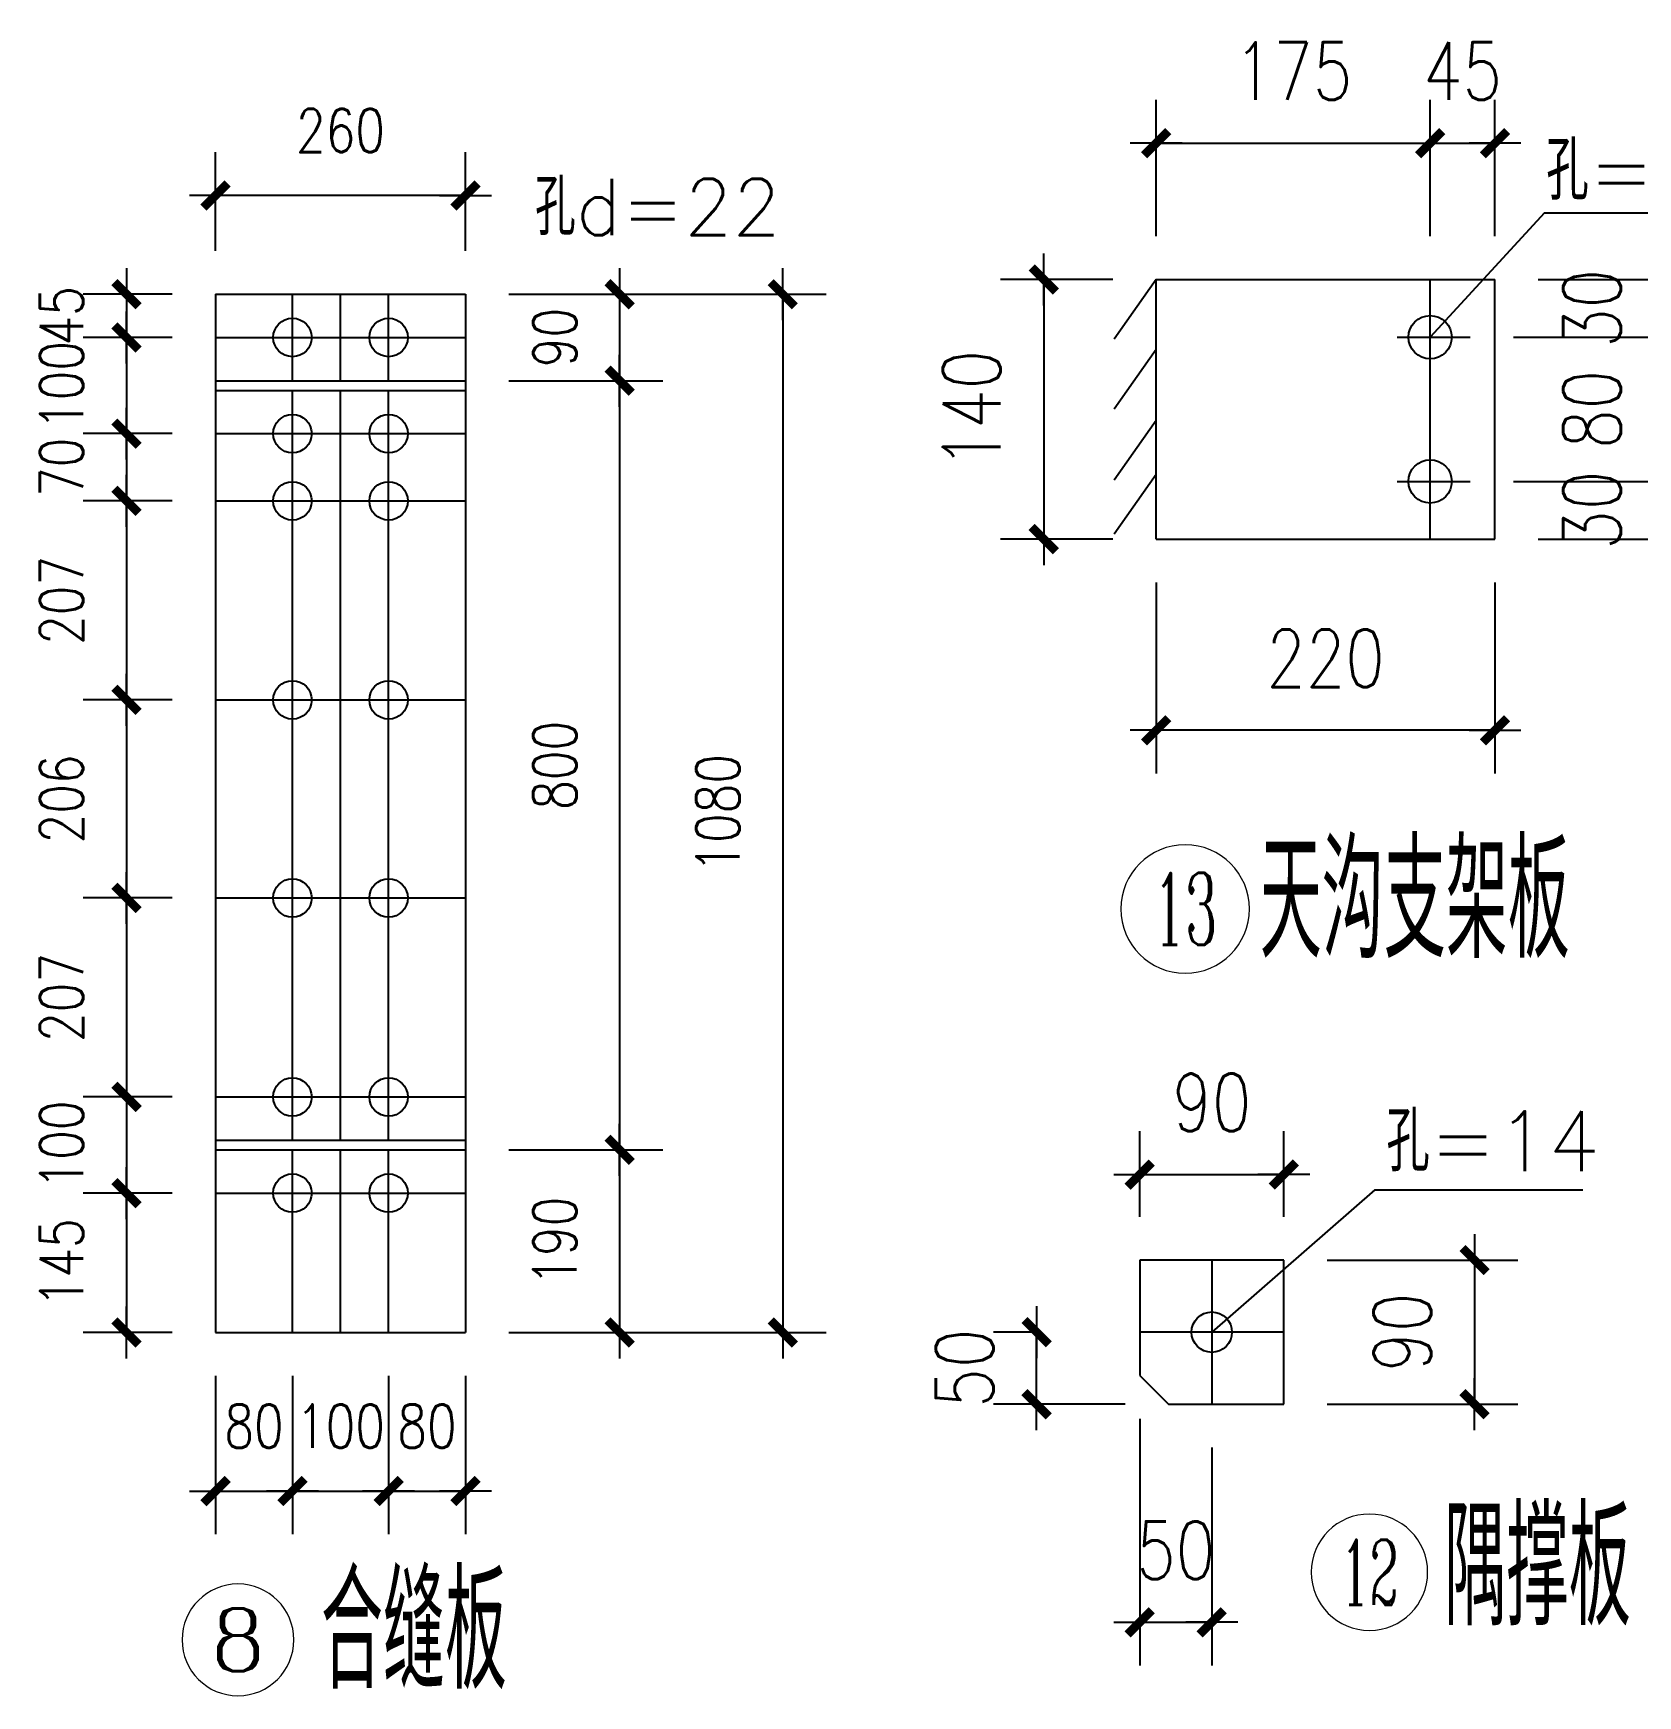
# Model space of a CAD drawing. Header units: millimetres. Extents: x 1471994 to 4527627, y -5186613 to -1927582.
# Drawn here: x 1502861 to 1506199, y -1991894 to -1988435 of the extents above; entities that cross this region are included whole.
import ezdxf
from ezdxf.enums import TextEntityAlignment as Align

# ---------------------------------------------------------------- set-up
doc = ezdxf.new("R2010")
doc.units = ezdxf.units.MM
doc.header["$LTSCALE"] = 1000
doc.header["$PDMODE"] = 34
doc.linetypes.add('CENTER', pattern=[50.8, 31.75, -6.35, 6.35, -6.35])
doc.layers.add('轴线层', color=1, linetype='CENTER', lineweight=15)
doc.layers.add('钢架', color=7, linetype='Continuous', lineweight=25)
doc.styles.add('COMPLEX', font='COMPLEX')
doc.styles.add('DIM_FONT', font='simplex.shx', dxfattribs={"width": 0.8, "bigfont": 'hztxt.shx'})
doc.styles.add('hz', font='gbenor.shx', dxfattribs={"width": 0.75, "height": 100, "bigfont": 'gbcbig.shx'})
doc.styles.get("Standard").update_dxf_attribs({"font": 'txt', "bigfont": 'gbcbig.shx'})
doc.dimstyles.new('WGH(2)', dxfattribs={"dimscale": 1.2, "dimtxt": 100, "dimasz": 0.5, "dimexe": 75, "dimexo": 75, "dimgap": 75, "dimtad": 1, "dimdec": 0, "dimlfac": 0.5, "dimzin": 0, "dimdsep": 46, "dimtxsty": 'DIM_FONT', "dimblk1": '_DIMX', "dimblk2": '_DIMX', "dimsah": 1, "dimcen": 0.09, "dimclrd": 3, "dimclre": 3, "dimclrt": 7, "dimadec": 0, "dimazin": 0, "dimtfac": 1, "dimtdec": 0, "dimtix": 1, "dimtmove": 2, "dimatfit": 3, "dimldrblk": '_DIMX', "dimfxl": 1, "dimtolj": 1, "dimtzin": 0, "dimarcsym": 0})
doc.dimstyles.new('WGH(3)', dxfattribs={"dimscale": 1.2, "dimtxt": 100, "dimasz": 0.3, "dimexe": 75, "dimexo": 75, "dimgap": 75, "dimtad": 1, "dimdec": 0, "dimlfac": 0.333333, "dimzin": 0, "dimdsep": 46, "dimtxsty": 'DIM_FONT', "dimblk1": '_DIMX', "dimblk2": '_DIMX', "dimsah": 1, "dimcen": 0.09, "dimclrd": 3, "dimclre": 3, "dimclrt": 7, "dimazin": 0, "dimtfac": 1, "dimtdec": 0, "dimtix": 1, "dimtmove": 2, "dimatfit": 3, "dimldrblk": '_DIMX', "dimfxl": 1, "dimtolj": 1, "dimtzin": 0, "dimarcsym": 0})

# ---------------------------------------------------------------- blocks, each defined once
blk = doc.blocks.new('_DIMX')
blk.add_line((-150, 0), (150, 0))
at = {"const_width": 50}
blk.add_lwpolyline([(-70, -70), (70, 70)], dxfattribs=at)
blk = doc.blocks.new('*D613')
at = {"color": 3, "lineweight": -2}
for p, q in [((1503150, -1988978), (1502964.7, -1988978)), ((1503054.7, -1988977.6), (1503054.7, -1988977.2)), ((1503054.7, -1988978), (1503054.7, -1989068)), ((1503150, -1989068), (1502964.7, -1989068)), ((1503054.7, -1989068.3), (1503054.7, -1989068.7))]:
    blk.add_line(p, q, dxfattribs=at)
at = {"layer": 'Defpoints', "color": 0}
for p in [(1503240, -1988978), (1503054.7, -1989068), (1503240, -1989068)]:
    blk.add_point(p, dxfattribs=at)
at = {"color": 3, "lineweight": -2, "xscale": 0.36, "yscale": 0.36, "zscale": 0.36}
for p, rotation in [((1503054.7, -1988978), 270), ((1503054.7, -1989068), 90)]:
    blk.add_blockref('_DIMX', p, dxfattribs=dict(at, rotation=rotation))
at = {"color": 7, "insert": (1502919.7, -1989023), "char_height": 90, "attachment_point": 5, "rotation": 90, "style": 'DIM_FONT'}
blk.add_mtext('\\A1;45', dxfattribs=at)
blk = doc.blocks.new('*D614')
at = {"color": 3, "lineweight": -2}
for p, q in [((1503150, -1989068), (1502964.7, -1989068)), ((1503054.7, -1989067.6), (1503054.7, -1989067.2)), ((1503054.7, -1989068), (1503054.7, -1989268)), ((1503150, -1989268), (1502964.7, -1989268)), ((1503054.7, -1989268.3), (1503054.7, -1989268.7))]:
    blk.add_line(p, q, dxfattribs=at)
at = {"layer": 'Defpoints', "color": 0}
for p in [(1503240, -1989068), (1503054.7, -1989268), (1503240, -1989268)]:
    blk.add_point(p, dxfattribs=at)
at = {"color": 3, "lineweight": -2, "xscale": 0.36, "yscale": 0.36, "zscale": 0.36}
for p, rotation in [((1503054.7, -1989068), 270), ((1503054.7, -1989268), 90)]:
    blk.add_blockref('_DIMX', p, dxfattribs=dict(at, rotation=rotation))
at = {"color": 7, "insert": (1502919.7, -1989168), "char_height": 90, "attachment_point": 5, "rotation": 90, "style": 'DIM_FONT'}
blk.add_mtext('\\A1;100', dxfattribs=at)
blk = doc.blocks.new('*D615')
at = {"color": 3, "lineweight": -2}
for p, q in [((1503150, -1989268), (1502964.7, -1989268)), ((1503054.7, -1989267.6), (1503054.7, -1989267.2)), ((1503054.7, -1989268), (1503054.7, -1989408)), ((1503150, -1989408), (1502964.7, -1989408)), ((1503054.7, -1989408.3), (1503054.7, -1989408.7))]:
    blk.add_line(p, q, dxfattribs=at)
at = {"layer": 'Defpoints', "color": 0}
for p in [(1503240, -1989268), (1503054.7, -1989408), (1503240, -1989408)]:
    blk.add_point(p, dxfattribs=at)
at = {"color": 3, "lineweight": -2, "xscale": 0.36, "yscale": 0.36, "zscale": 0.36}
for p, rotation in [((1503054.7, -1989268), 270), ((1503054.7, -1989408), 90)]:
    blk.add_blockref('_DIMX', p, dxfattribs=dict(at, rotation=rotation))
at = {"color": 7, "insert": (1502919.7, -1989338), "char_height": 90, "attachment_point": 5, "rotation": 90, "style": 'DIM_FONT'}
blk.add_mtext('\\A1;70', dxfattribs=at)
blk = doc.blocks.new('*D616')
at = {"color": 3, "lineweight": -2}
for p, q in [((1503150, -1989408), (1502964.7, -1989408)), ((1503054.7, -1989408.3), (1503054.7, -1989821.6)), ((1503150, -1989822), (1502964.7, -1989822))]:
    blk.add_line(p, q, dxfattribs=at)
at = {"layer": 'Defpoints', "color": 0}
for p in [(1503240, -1989408), (1503054.7, -1989822), (1503240, -1989822)]:
    blk.add_point(p, dxfattribs=at)
at = {"color": 3, "lineweight": -2, "xscale": 0.36, "yscale": 0.36, "zscale": 0.36}
for p, rotation in [((1503054.7, -1989408), 90), ((1503054.7, -1989822), 270)]:
    blk.add_blockref('_DIMX', p, dxfattribs=dict(at, rotation=rotation))
at = {"color": 7, "insert": (1502919.7, -1989615), "char_height": 90, "attachment_point": 5, "rotation": 90, "style": 'DIM_FONT'}
blk.add_mtext('\\A1;207', dxfattribs=at)
blk = doc.blocks.new('*D617')
at = {"color": 3, "lineweight": -2}
for p, q in [((1503150, -1989822), (1502964.7, -1989822)), ((1503054.7, -1989822.3), (1503054.7, -1990233.6)), ((1503150, -1990234), (1502964.7, -1990234))]:
    blk.add_line(p, q, dxfattribs=at)
at = {"layer": 'Defpoints', "color": 0}
for p in [(1503240, -1989822), (1503054.7, -1990234), (1503240, -1990234)]:
    blk.add_point(p, dxfattribs=at)
at = {"color": 3, "lineweight": -2, "xscale": 0.36, "yscale": 0.36, "zscale": 0.36}
for p, rotation in [((1503054.7, -1989822), 90), ((1503054.7, -1990234), 270)]:
    blk.add_blockref('_DIMX', p, dxfattribs=dict(at, rotation=rotation))
at = {"color": 7, "insert": (1502919.7, -1990028), "char_height": 90, "attachment_point": 5, "rotation": 90, "style": 'DIM_FONT'}
blk.add_mtext('\\A1;206', dxfattribs=at)
blk = doc.blocks.new('*D618')
at = {"color": 3, "lineweight": -2}
for p, q in [((1503150, -1990234), (1502964.7, -1990234)), ((1503054.7, -1990234.3), (1503054.7, -1990647.6)), ((1503150, -1990648), (1502964.7, -1990648))]:
    blk.add_line(p, q, dxfattribs=at)
at = {"layer": 'Defpoints', "color": 0}
for p in [(1503240, -1990234), (1503054.7, -1990648), (1503240, -1990648)]:
    blk.add_point(p, dxfattribs=at)
at = {"color": 3, "lineweight": -2, "xscale": 0.36, "yscale": 0.36, "zscale": 0.36}
for p, rotation in [((1503054.7, -1990234), 90), ((1503054.7, -1990648), 270)]:
    blk.add_blockref('_DIMX', p, dxfattribs=dict(at, rotation=rotation))
at = {"color": 7, "insert": (1502919.7, -1990441), "char_height": 90, "attachment_point": 5, "rotation": 90, "style": 'DIM_FONT'}
blk.add_mtext('\\A1;207', dxfattribs=at)
blk = doc.blocks.new('*D619')
at = {"color": 3, "lineweight": -2}
for p, q in [((1503150, -1990648), (1502964.7, -1990648)), ((1503054.7, -1990647.6), (1503054.7, -1990647.2)), ((1503054.7, -1990648), (1503054.7, -1990848)), ((1503150, -1990848), (1502964.7, -1990848)), ((1503054.7, -1990848.3), (1503054.7, -1990848.7))]:
    blk.add_line(p, q, dxfattribs=at)
at = {"layer": 'Defpoints', "color": 0}
for p in [(1503240, -1990648), (1503054.7, -1990848), (1503240, -1990848)]:
    blk.add_point(p, dxfattribs=at)
at = {"color": 3, "lineweight": -2, "xscale": 0.36, "yscale": 0.36, "zscale": 0.36}
for p, rotation in [((1503054.7, -1990648), 270), ((1503054.7, -1990848), 90)]:
    blk.add_blockref('_DIMX', p, dxfattribs=dict(at, rotation=rotation))
at = {"color": 7, "insert": (1502919.7, -1990748), "char_height": 90, "attachment_point": 5, "rotation": 90, "style": 'DIM_FONT'}
blk.add_mtext('\\A1;100', dxfattribs=at)
blk = doc.blocks.new('*D620')
at = {"color": 3, "lineweight": -2}
for p, q in [((1503150, -1990848), (1502964.7, -1990848)), ((1503054.7, -1990847.6), (1503054.7, -1990847.2)), ((1503054.7, -1990848), (1503054.7, -1991138)), ((1503150, -1991138), (1502964.7, -1991138)), ((1503054.7, -1991138.3), (1503054.7, -1991138.7))]:
    blk.add_line(p, q, dxfattribs=at)
at = {"layer": 'Defpoints', "color": 0}
for p in [(1503240, -1990848), (1503054.7, -1991138), (1503240, -1991138)]:
    blk.add_point(p, dxfattribs=at)
at = {"color": 3, "lineweight": -2, "xscale": 0.36, "yscale": 0.36, "zscale": 0.36}
for p, rotation in [((1503054.7, -1990848), 270), ((1503054.7, -1991138), 90)]:
    blk.add_blockref('_DIMX', p, dxfattribs=dict(at, rotation=rotation))
at = {"color": 7, "insert": (1502919.7, -1990993), "char_height": 90, "attachment_point": 5, "rotation": 90, "style": 'DIM_FONT'}
blk.add_mtext('\\A1;145', dxfattribs=at)
blk = doc.blocks.new('*D621')
at = {"color": 3, "lineweight": -2}
for p, q in [((1503240, -1988888), (1503240, -1988682.5)), ((1503760, -1988888), (1503760, -1988682.5)), ((1503759.7, -1988772.5), (1503240.4, -1988772.5))]:
    blk.add_line(p, q, dxfattribs=at)
at = {"layer": 'Defpoints', "color": 0}
for p in [(1503240, -1988772.5), (1503240, -1988978), (1503760, -1988978)]:
    blk.add_point(p, dxfattribs=at)
at = {"color": 3, "lineweight": -2, "xscale": 0.36, "yscale": 0.36, "zscale": 0.36, "rotation": 180}
blk.add_blockref('_DIMX', (1503240, -1988772.5), dxfattribs=at)
at = {"color": 3, "lineweight": -2, "xscale": 0.36, "yscale": 0.36, "zscale": 0.36}
blk.add_blockref('_DIMX', (1503760, -1988772.5), dxfattribs=at)
at = {"color": 7, "insert": (1503500, -1988637.5), "char_height": 90, "attachment_point": 5, "style": 'DIM_FONT'}
blk.add_mtext('\\A1;260', dxfattribs=at)
blk = doc.blocks.new('*D622')
at = {"color": 3, "lineweight": -2}
for p, q in [((1503850, -1988978), (1504170.8, -1988978)), ((1504080.8, -1988977.6), (1504080.8, -1988977.2)), ((1504080.8, -1988978), (1504080.8, -1989158)), ((1503850, -1989158), (1504170.8, -1989158)), ((1504080.8, -1989158.3), (1504080.8, -1989158.7))]:
    blk.add_line(p, q, dxfattribs=at)
at = {"layer": 'Defpoints', "color": 0}
for p in [(1503760, -1988978), (1503760, -1989158), (1504080.8, -1989158)]:
    blk.add_point(p, dxfattribs=at)
at = {"color": 3, "lineweight": -2, "xscale": 0.36, "yscale": 0.36, "zscale": 0.36}
for p, rotation in [((1504080.8, -1988978), 270), ((1504080.8, -1989158), 90)]:
    blk.add_blockref('_DIMX', p, dxfattribs=dict(at, rotation=rotation))
at = {"color": 7, "insert": (1503945.8, -1989068), "char_height": 90, "attachment_point": 5, "rotation": 90, "style": 'DIM_FONT'}
blk.add_mtext('\\A1;90', dxfattribs=at)
blk = doc.blocks.new('*D623')
at = {"color": 3, "lineweight": -2}
for p, q in [((1503850, -1989158), (1504170.8, -1989158)), ((1504080.8, -1989158.3), (1504080.8, -1990757.6)), ((1503850, -1990758), (1504170.8, -1990758))]:
    blk.add_line(p, q, dxfattribs=at)
at = {"layer": 'Defpoints', "color": 0}
for p in [(1503760, -1989158), (1503760, -1990758), (1504080.8, -1990758)]:
    blk.add_point(p, dxfattribs=at)
at = {"color": 3, "lineweight": -2, "xscale": 0.36, "yscale": 0.36, "zscale": 0.36}
for p, rotation in [((1504080.8, -1989158), 90), ((1504080.8, -1990758), 270)]:
    blk.add_blockref('_DIMX', p, dxfattribs=dict(at, rotation=rotation))
at = {"color": 7, "insert": (1503945.8, -1989958), "char_height": 90, "attachment_point": 5, "rotation": 90, "style": 'DIM_FONT'}
blk.add_mtext('\\A1;800', dxfattribs=at)
blk = doc.blocks.new('*D624')
at = {"color": 3, "lineweight": -2}
for p, q in [((1503850, -1990758), (1504170.8, -1990758)), ((1504080.8, -1990758.3), (1504080.8, -1991137.6)), ((1503850, -1991138), (1504170.8, -1991138))]:
    blk.add_line(p, q, dxfattribs=at)
at = {"layer": 'Defpoints', "color": 0}
for p in [(1503760, -1990758), (1503760, -1991138), (1504080.8, -1991138)]:
    blk.add_point(p, dxfattribs=at)
at = {"color": 3, "lineweight": -2, "xscale": 0.36, "yscale": 0.36, "zscale": 0.36}
for p, rotation in [((1504080.8, -1990758), 90), ((1504080.8, -1991138), 270)]:
    blk.add_blockref('_DIMX', p, dxfattribs=dict(at, rotation=rotation))
at = {"color": 7, "insert": (1503945.8, -1990948), "char_height": 90, "attachment_point": 5, "rotation": 90, "style": 'DIM_FONT'}
blk.add_mtext('\\A1;190', dxfattribs=at)
blk = doc.blocks.new('*D625')
at = {"color": 3, "lineweight": -2}
for p, q in [((1503240, -1991228), (1503240, -1991557.8)), ((1503400, -1991228), (1503400, -1991557.8)), ((1503239.7, -1991467.8), (1503239.3, -1991467.8)), ((1503240, -1991467.8), (1503400, -1991467.8)), ((1503400.4, -1991467.8), (1503400.8, -1991467.8))]:
    blk.add_line(p, q, dxfattribs=at)
at = {"layer": 'Defpoints', "color": 0}
for p in [(1503240, -1991138), (1503400, -1991138), (1503400, -1991467.8)]:
    blk.add_point(p, dxfattribs=at)
at = {"color": 3, "lineweight": -2, "xscale": 0.36, "yscale": 0.36, "zscale": 0.36}
blk.add_blockref('_DIMX', (1503240, -1991467.8), dxfattribs=at)
at = {"color": 3, "lineweight": -2, "xscale": 0.36, "yscale": 0.36, "zscale": 0.36, "rotation": 180}
blk.add_blockref('_DIMX', (1503400, -1991467.8), dxfattribs=at)
at = {"color": 7, "insert": (1503320, -1991332.8), "char_height": 90, "attachment_point": 5, "style": 'DIM_FONT'}
blk.add_mtext('\\A1;80', dxfattribs=at)
blk = doc.blocks.new('*D626')
at = {"color": 3, "lineweight": -2}
for p, q in [((1503400, -1991228), (1503400, -1991557.8)), ((1503600, -1991228), (1503600, -1991557.8)), ((1503399.7, -1991467.8), (1503399.3, -1991467.8)), ((1503400, -1991467.8), (1503600, -1991467.8)), ((1503600.4, -1991467.8), (1503600.8, -1991467.8))]:
    blk.add_line(p, q, dxfattribs=at)
at = {"layer": 'Defpoints', "color": 0}
for p in [(1503400, -1991138), (1503600, -1991138), (1503600, -1991467.8)]:
    blk.add_point(p, dxfattribs=at)
at = {"color": 3, "lineweight": -2, "xscale": 0.36, "yscale": 0.36, "zscale": 0.36}
blk.add_blockref('_DIMX', (1503400, -1991467.8), dxfattribs=at)
at = {"color": 3, "lineweight": -2, "xscale": 0.36, "yscale": 0.36, "zscale": 0.36, "rotation": 180}
blk.add_blockref('_DIMX', (1503600, -1991467.8), dxfattribs=at)
at = {"color": 7, "insert": (1503500, -1991332.8), "char_height": 90, "attachment_point": 5, "style": 'DIM_FONT'}
blk.add_mtext('\\A1;100', dxfattribs=at)
blk = doc.blocks.new('*D627')
at = {"color": 3, "lineweight": -2}
for p, q in [((1503600, -1991228), (1503600, -1991557.8)), ((1503760, -1991228), (1503760, -1991557.8)), ((1503599.7, -1991467.8), (1503599.3, -1991467.8)), ((1503600, -1991467.8), (1503760, -1991467.8)), ((1503760.4, -1991467.8), (1503760.8, -1991467.8))]:
    blk.add_line(p, q, dxfattribs=at)
at = {"layer": 'Defpoints', "color": 0}
for p in [(1503600, -1991138), (1503760, -1991138), (1503760, -1991467.8)]:
    blk.add_point(p, dxfattribs=at)
at = {"color": 3, "lineweight": -2, "xscale": 0.36, "yscale": 0.36, "zscale": 0.36}
blk.add_blockref('_DIMX', (1503600, -1991467.8), dxfattribs=at)
at = {"color": 3, "lineweight": -2, "xscale": 0.36, "yscale": 0.36, "zscale": 0.36, "rotation": 180}
blk.add_blockref('_DIMX', (1503760, -1991467.8), dxfattribs=at)
at = {"color": 7, "insert": (1503680, -1991332.8), "char_height": 90, "attachment_point": 5, "style": 'DIM_FONT'}
blk.add_mtext('\\A1;80', dxfattribs=at)
blk = doc.blocks.new('*D628')
at = {"color": 3, "lineweight": -2}
for p, q in [((1503850, -1988978), (1504510.2, -1988978)), ((1504420.2, -1988978.3), (1504420.2, -1991137.6)), ((1503850, -1991138), (1504510.2, -1991138))]:
    blk.add_line(p, q, dxfattribs=at)
at = {"layer": 'Defpoints', "color": 0}
for p in [(1503760, -1988978), (1503760, -1991138), (1504420.2, -1991138)]:
    blk.add_point(p, dxfattribs=at)
at = {"color": 3, "lineweight": -2, "xscale": 0.36, "yscale": 0.36, "zscale": 0.36}
for p, rotation in [((1504420.2, -1988978), 90), ((1504420.2, -1991138), 270)]:
    blk.add_blockref('_DIMX', p, dxfattribs=dict(at, rotation=rotation))
at = {"color": 7, "insert": (1504285.2, -1990058), "char_height": 90, "attachment_point": 5, "rotation": 90, "style": 'DIM_FONT'}
blk.add_mtext('\\A1;1080', dxfattribs=at)
blk = doc.blocks.new('轴线标号')
at = {"lineweight": 13}
blk.add_circle((0, 0), 0.5, dxfattribs=at)
at = {"layer": '钢架', "lineweight": 13, "style": 'COMPLEX', "width": 1.041667}
blk.add_attdef('A', text='', height=0.56, dxfattribs=at).set_placement((-0.25, -0.28), (0.25, -0.28), align=Align.FIT)
blk = doc.blocks.new('*D629')
at = {"color": 3, "lineweight": -2}
for p, q in [((1505197.1, -1988857.4), (1505197.1, -1988573.8)), ((1505767.1, -1988857.4), (1505767.1, -1988573.8)), ((1505197.4, -1988663.8), (1505766.7, -1988663.8))]:
    blk.add_line(p, q, dxfattribs=at)
at = {"layer": 'Defpoints', "color": 0}
for p in [(1505767.1, -1988663.8), (1505197.1, -1988947.4), (1505767.1, -1988947.4)]:
    blk.add_point(p, dxfattribs=at)
at = {"color": 3, "lineweight": -2, "xscale": 0.36, "yscale": 0.36, "zscale": 0.36, "rotation": 180}
blk.add_blockref('_DIMX', (1505197.1, -1988663.8), dxfattribs=at)
at = {"color": 3, "lineweight": -2, "xscale": 0.36, "yscale": 0.36, "zscale": 0.36}
blk.add_blockref('_DIMX', (1505767.1, -1988663.8), dxfattribs=at)
at = {"color": 7, "insert": (1505482.1, -1988513.8), "char_height": 120, "attachment_point": 5, "style": 'DIM_FONT'}
blk.add_mtext('\\A1;175', dxfattribs=at)
blk = doc.blocks.new('*D630')
at = {"color": 3, "lineweight": -2}
for p, q in [((1505767.1, -1988857.4), (1505767.1, -1988573.8)), ((1505902.1, -1988857.4), (1505902.1, -1988573.8)), ((1505766.7, -1988663.8), (1505766.4, -1988663.8)), ((1505767.1, -1988663.8), (1505902.1, -1988663.8)), ((1505902.4, -1988663.8), (1505902.8, -1988663.8))]:
    blk.add_line(p, q, dxfattribs=at)
at = {"layer": 'Defpoints', "color": 0}
for p in [(1505902.1, -1988663.8), (1505767.1, -1988947.4), (1505902.1, -1988947.4)]:
    blk.add_point(p, dxfattribs=at)
at = {"color": 3, "lineweight": -2, "xscale": 0.36, "yscale": 0.36, "zscale": 0.36}
blk.add_blockref('_DIMX', (1505767.1, -1988663.8), dxfattribs=at)
at = {"color": 3, "lineweight": -2, "xscale": 0.36, "yscale": 0.36, "zscale": 0.36, "rotation": 180}
blk.add_blockref('_DIMX', (1505902.1, -1988663.8), dxfattribs=at)
at = {"color": 7, "insert": (1505834.6, -1988513.8), "char_height": 120, "attachment_point": 5, "style": 'DIM_FONT'}
blk.add_mtext('\\A1;45', dxfattribs=at)
blk = doc.blocks.new('*D631')
at = {"color": 3, "lineweight": -2}
for p, q in [((1505107.1, -1988947.4), (1504873.2, -1988947.4)), ((1504963.2, -1988947.8), (1504963.2, -1989487)), ((1505107.1, -1989487.4), (1504873.2, -1989487.4))]:
    blk.add_line(p, q, dxfattribs=at)
at = {"layer": 'Defpoints', "color": 0}
for p in [(1505197.1, -1988947.4), (1504963.2, -1989487.4), (1505197.1, -1989487.4)]:
    blk.add_point(p, dxfattribs=at)
at = {"color": 3, "lineweight": -2, "xscale": 0.36, "yscale": 0.36, "zscale": 0.36}
for p, rotation in [((1504963.2, -1988947.4), 90), ((1504963.2, -1989487.4), 270)]:
    blk.add_blockref('_DIMX', p, dxfattribs=dict(at, rotation=rotation))
at = {"color": 7, "insert": (1504813.2, -1989217.4), "char_height": 120, "attachment_point": 5, "rotation": 90, "style": 'DIM_FONT'}
blk.add_mtext('\\A1;140', dxfattribs=at)
blk = doc.blocks.new('*D632')
at = {"color": 3, "lineweight": -2}
for p, q in [((1505992.1, -1988947.4), (1506344, -1988947.4)), ((1506254, -1988947), (1506254, -1988946.7)), ((1506254, -1988947.4), (1506254, -1989067.4)), ((1505940.5, -1989067.4), (1506344, -1989067.4)), ((1506254, -1989067.8), (1506254, -1989068.1))]:
    blk.add_line(p, q, dxfattribs=at)
at = {"layer": 'Defpoints', "color": 0}
for p in [(1505902.1, -1988947.4), (1505850.5, -1989067.4), (1506254, -1989067.4)]:
    blk.add_point(p, dxfattribs=at)
at = {"color": 3, "lineweight": -2, "xscale": 0.36, "yscale": 0.36, "zscale": 0.36}
for p, rotation in [((1506254, -1988947.4), 270), ((1506254, -1989067.4), 90)]:
    blk.add_blockref('_DIMX', p, dxfattribs=dict(at, rotation=rotation))
at = {"color": 7, "insert": (1506104, -1989007.4), "char_height": 120, "attachment_point": 5, "rotation": 90, "style": 'DIM_FONT'}
blk.add_mtext('\\A1;30', dxfattribs=at)
blk = doc.blocks.new('*D633')
at = {"color": 3, "lineweight": -2}
for p, q in [((1505940.5, -1989067.4), (1506344, -1989067.4)), ((1506254, -1989067), (1506254, -1989066.7)), ((1506254, -1989067.4), (1506254, -1989367.4)), ((1505940.5, -1989367.4), (1506344, -1989367.4)), ((1506254, -1989367.8), (1506254, -1989368.1))]:
    blk.add_line(p, q, dxfattribs=at)
at = {"layer": 'Defpoints', "color": 0}
for p in [(1505850.5, -1989067.4), (1505850.5, -1989367.4), (1506254, -1989367.4)]:
    blk.add_point(p, dxfattribs=at)
at = {"color": 3, "lineweight": -2, "xscale": 0.36, "yscale": 0.36, "zscale": 0.36}
for p, rotation in [((1506254, -1989067.4), 270), ((1506254, -1989367.4), 90)]:
    blk.add_blockref('_DIMX', p, dxfattribs=dict(at, rotation=rotation))
at = {"color": 7, "insert": (1506104, -1989217.4), "char_height": 120, "attachment_point": 5, "rotation": 90, "style": 'DIM_FONT'}
blk.add_mtext('\\A1;80', dxfattribs=at)
blk = doc.blocks.new('*D634')
at = {"color": 3, "lineweight": -2}
for p, q in [((1505940.5, -1989367.4), (1506344, -1989367.4)), ((1506254, -1989367), (1506254, -1989366.7)), ((1506254, -1989367.4), (1506254, -1989487.4)), ((1505992.1, -1989487.4), (1506344, -1989487.4)), ((1506254, -1989487.8), (1506254, -1989488.1))]:
    blk.add_line(p, q, dxfattribs=at)
at = {"layer": 'Defpoints', "color": 0}
for p in [(1505850.5, -1989367.4), (1505902.1, -1989487.4), (1506254, -1989487.4)]:
    blk.add_point(p, dxfattribs=at)
at = {"color": 3, "lineweight": -2, "xscale": 0.36, "yscale": 0.36, "zscale": 0.36}
for p, rotation in [((1506254, -1989367.4), 270), ((1506254, -1989487.4), 90)]:
    blk.add_blockref('_DIMX', p, dxfattribs=dict(at, rotation=rotation))
at = {"color": 7, "insert": (1506104, -1989427.4), "char_height": 120, "attachment_point": 5, "rotation": 90, "style": 'DIM_FONT'}
blk.add_mtext('\\A1;30', dxfattribs=at)
blk = doc.blocks.new('*D635')
at = {"color": 3, "lineweight": -2}
for p, q in [((1505197.1, -1989577.4), (1505197.1, -1989975.2)), ((1505902.1, -1989577.4), (1505902.1, -1989975.2)), ((1505901.7, -1989885.2), (1505197.4, -1989885.2))]:
    blk.add_line(p, q, dxfattribs=at)
at = {"layer": 'Defpoints', "color": 0}
for p in [(1505197.1, -1989487.4), (1505902.1, -1989487.4), (1505197.1, -1989885.2)]:
    blk.add_point(p, dxfattribs=at)
at = {"color": 3, "lineweight": -2, "xscale": 0.36, "yscale": 0.36, "zscale": 0.36, "rotation": 180}
blk.add_blockref('_DIMX', (1505197.1, -1989885.2), dxfattribs=at)
at = {"color": 3, "lineweight": -2, "xscale": 0.36, "yscale": 0.36, "zscale": 0.36}
blk.add_blockref('_DIMX', (1505902.1, -1989885.2), dxfattribs=at)
at = {"color": 7, "insert": (1505549.6, -1989735.2), "char_height": 120, "attachment_point": 5, "style": 'DIM_FONT'}
blk.add_mtext('\\A1;220', dxfattribs=at)
blk = doc.blocks.new('*D590')
at = {"color": 3, "lineweight": -2}
for p, q in [((1505162.8, -1990897.3), (1505162.8, -1990719.5)), ((1505462.8, -1990897.3), (1505462.8, -1990719.5)), ((1505162.5, -1990809.5), (1505162.1, -1990809.5)), ((1505162.8, -1990809.5), (1505462.8, -1990809.5)), ((1505463.2, -1990809.5), (1505463.5, -1990809.5))]:
    blk.add_line(p, q, dxfattribs=at)
at = {"layer": 'Defpoints', "color": 0}
for p in [(1505462.8, -1990809.5), (1505162.8, -1990987.3), (1505462.8, -1990987.3)]:
    blk.add_point(p, dxfattribs=at)
at = {"color": 3, "lineweight": -2, "xscale": 0.36, "yscale": 0.36, "zscale": 0.36}
blk.add_blockref('_DIMX', (1505162.8, -1990809.5), dxfattribs=at)
at = {"color": 3, "lineweight": -2, "xscale": 0.36, "yscale": 0.36, "zscale": 0.36, "rotation": 180}
blk.add_blockref('_DIMX', (1505462.8, -1990809.5), dxfattribs=at)
at = {"color": 7, "insert": (1505312.8, -1990659.5), "char_height": 120, "attachment_point": 5, "style": 'DIM_FONT'}
blk.add_mtext('\\A1;90', dxfattribs=at)
blk = doc.blocks.new('*D591')
at = {"color": 3, "lineweight": -2}
for p, q in [((1505552.8, -1990987.3), (1505949.5, -1990987.3)), ((1505859.5, -1990987), (1505859.5, -1990986.6)), ((1505859.5, -1990987.3), (1505859.5, -1991287.3)), ((1505552.8, -1991287.3), (1505949.5, -1991287.3)), ((1505859.5, -1991287.7), (1505859.5, -1991288))]:
    blk.add_line(p, q, dxfattribs=at)
at = {"layer": 'Defpoints', "color": 0}
for p in [(1505462.8, -1990987.3), (1505462.8, -1991287.3), (1505859.5, -1991287.3)]:
    blk.add_point(p, dxfattribs=at)
at = {"color": 3, "lineweight": -2, "xscale": 0.36, "yscale": 0.36, "zscale": 0.36}
for p, rotation in [((1505859.5, -1990987.3), 270), ((1505859.5, -1991287.3), 90)]:
    blk.add_blockref('_DIMX', p, dxfattribs=dict(at, rotation=rotation))
at = {"color": 7, "insert": (1505709.5, -1991137.3), "char_height": 120, "attachment_point": 5, "rotation": 90, "style": 'DIM_FONT'}
blk.add_mtext('\\A1;90', dxfattribs=at)
blk = doc.blocks.new('*D561')
at = {"color": 3, "lineweight": -2}
for p, q in [((1504956.7, -1991137.3), (1504858.4, -1991137.3)), ((1504948.4, -1991137), (1504948.4, -1991136.6)), ((1504948.4, -1991287.3), (1504948.4, -1991137.3)), ((1505132.8, -1991287.3), (1504858.4, -1991287.3)), ((1504948.4, -1991287.7), (1504948.4, -1991288))]:
    blk.add_line(p, q, dxfattribs=at)
at = {"layer": 'Defpoints', "color": 0}
for p in [(1504948.4, -1991137.3), (1505046.7, -1991137.3), (1505222.8, -1991287.3)]:
    blk.add_point(p, dxfattribs=at)
at = {"color": 3, "lineweight": -2, "xscale": 0.36, "yscale": 0.36, "zscale": 0.36}
for p, rotation in [((1504948.4, -1991137.3), 270), ((1504948.4, -1991287.3), 90)]:
    blk.add_blockref('_DIMX', p, dxfattribs=dict(at, rotation=rotation))
at = {"color": 7, "insert": (1504798.4, -1991212.3), "char_height": 120, "attachment_point": 5, "rotation": 90, "style": 'DIM_FONT'}
blk.add_mtext('\\A1;50', dxfattribs=at)
blk = doc.blocks.new('*D562')
at = {"color": 3, "lineweight": -2}
for p, q in [((1505162.8, -1991317.3), (1505162.8, -1991831)), ((1505312.8, -1991377.3), (1505312.8, -1991831)), ((1505162.5, -1991741), (1505162.1, -1991741)), ((1505162.8, -1991741), (1505312.8, -1991741)), ((1505313.2, -1991741), (1505313.5, -1991741))]:
    blk.add_line(p, q, dxfattribs=at)
at = {"layer": 'Defpoints', "color": 0}
for p in [(1505162.8, -1991227.3), (1505312.8, -1991287.3), (1505312.8, -1991741)]:
    blk.add_point(p, dxfattribs=at)
at = {"color": 3, "lineweight": -2, "xscale": 0.36, "yscale": 0.36, "zscale": 0.36}
blk.add_blockref('_DIMX', (1505162.8, -1991741), dxfattribs=at)
at = {"color": 3, "lineweight": -2, "xscale": 0.36, "yscale": 0.36, "zscale": 0.36, "rotation": 180}
blk.add_blockref('_DIMX', (1505312.8, -1991741), dxfattribs=at)
at = {"color": 7, "insert": (1505237.8, -1991591), "char_height": 120, "attachment_point": 5, "style": 'DIM_FONT'}
blk.add_mtext('\\A1;50', dxfattribs=at)

msp = doc.modelspace()

# ---------------------------------------------------------------- linework, layer by layer
for p, q in [((1506005.2, -1988809), (1505767.1, -1989067.4)), ((1506005.2, -1988809), (1506352.9, -1988809)), ((1505197.1, -1988947.4), (1505109.7, -1989071.4)), ((1505197.1, -1989487.4), (1505197.1, -1988947.4)), ((1503240, -1988978), (1503240, -1991138)), ((1503240, -1988978), (1503760, -1988978)), ((1503400, -1989158), (1503400, -1988978)), ((1503500, -1989158), (1503500, -1988978)), ((1503600, -1989158), (1503600, -1988978)), ((1503760, -1988978), (1503760, -1991138)), ((1503240, -1989068), (1503760, -1989068)), ((1505197.1, -1989092.9), (1505109.7, -1989216.9)), ((1503240, -1989158), (1503760, -1989158)), ((1503240, -1989178), (1503760, -1989178)), ((1503400, -1990738), (1503400, -1989178)), ((1503500, -1990738), (1503500, -1989178)), ((1503600, -1990738), (1503600, -1989178)), ((1503240, -1989268), (1503760, -1989268)), ((1505197.1, -1989240.9), (1505109.7, -1989364.9)), ((1505197.1, -1989353.3), (1505109.7, -1989477.3)), ((1503240, -1989408), (1503760, -1989408)), ((1503240, -1989822), (1503760, -1989822)), ((1503240, -1990234), (1503760, -1990234)), ((1503240, -1990648), (1503760, -1990648)), ((1503240, -1990738), (1503760, -1990738)), ((1503240, -1990758), (1503760, -1990758)), ((1503400, -1991138), (1503400, -1990758)), ((1503500, -1991138), (1503500, -1990758)), ((1503600, -1991138), (1503600, -1990758)), ((1503240, -1990848), (1503760, -1990848)), ((1505651.9, -1990841.5), (1505312.8, -1991137.3)), ((1503240, -1991138), (1503760, -1991138))]:
    msp.add_line(p, q)
at = {"color": 2}
for p, q in [((1505197.1, -1988947.4), (1505902.1, -1988947.4)), ((1505767.1, -1989487.4), (1505767.1, -1988947.4)), ((1505902.1, -1989487.4), (1505902.1, -1988947.4)), ((1505698.6, -1989067.4), (1505850.5, -1989067.4)), ((1505698.6, -1989367.4), (1505850.5, -1989367.4)), ((1505767.1, -1989367.4), (1505819.6, -1989367.4)), ((1505197.1, -1989487.4), (1505902.1, -1989487.4))]:
    msp.add_line(p, q, dxfattribs=at)
at = {"color": 1}
for p, q in [((1505651.9, -1990841.5), (1506084.7, -1990841.5)), ((1505162.8, -1990987.3), (1505162.8, -1991227.3)), ((1505462.8, -1990987.3), (1505162.8, -1990987.3)), ((1505312.8, -1990987.3), (1505312.8, -1991287.3)), ((1505462.8, -1991287.3), (1505462.8, -1990987.3)), ((1505462.8, -1991137.3), (1505162.8, -1991137.3)), ((1505162.8, -1991227.3), (1505222.8, -1991287.3)), ((1505222.8, -1991287.3), (1505462.8, -1991287.3))]:
    msp.add_line(p, q, dxfattribs=at)
for centre in [(1503400, -1989068), (1503600, -1989068), (1503400, -1989268), (1503600, -1989268), (1503400, -1989408), (1503600, -1989408), (1503400, -1989822), (1503600, -1989822), (1503400, -1990234), (1503600, -1990234), (1503400, -1990648), (1503600, -1990648), (1503400, -1990848), (1503600, -1990848)]:
    msp.add_circle(centre, 40)
at = {"color": 2}
for centre in [(1505767.1, -1989067.4), (1505767.1, -1989367.4)]:
    msp.add_circle(centre, 45, dxfattribs=at)
at = {"color": 1}
msp.add_circle((1505312.8, -1991137.3), 42, dxfattribs=at)

# ---------------------------------------------------------------- block references
ref = msp.add_blockref('轴线标号', (1505257.4, -1990256.9), dxfattribs=dict(xscale=-267.3736323388875, yscale=267.3736323389458, zscale=267.3736323387012))
ref.add_attrib('A', '13', dxfattribs={"layer": '钢架', "lineweight": 13, "height": 149.73, "style": 'COMPLEX', "width": 0.646552}).set_placement((1505190.6, -1990331.8), (1505324.3, -1990331.8), align=Align.FIT)
ref = msp.add_blockref('轴线标号', (1505640.9, -1991636.8), dxfattribs=dict(xscale=-242.1862611763645, yscale=242.1862611763063, zscale=242.1862611763598))
ref.add_attrib('A', '12', dxfattribs={"layer": '钢架', "lineweight": 13, "height": 135.62, "style": 'COMPLEX', "width": 0.646552}).set_placement((1505580.3, -1991704.7), (1505701.4, -1991704.7), align=Align.FIT)
ref = msp.add_blockref('轴线标号', (1503286.6, -1991777.5), dxfattribs=dict(xscale=-232.4988107294776, yscale=232.4988107295358, zscale=232.4988107293054))
ref.add_attrib('A', '8', dxfattribs={"layer": '钢架', "lineweight": 13, "height": 130.2, "style": 'COMPLEX', "width": 1.339286}).set_placement((1503228.5, -1991842.6), (1503344.7, -1991842.6), align=Align.FIT)

# ---------------------------------------------------------------- texts
at = {"layer": '轴线层', "color": 4, "linetype": 'ByBlock', "attachment_point": 1}
for insert, char_height in [((1506008.8, -1988659.2), 122.5), ((1505676.2, -1990677.7), 125)]:
    msp.add_mtext_dynamic_manual_height_columns('孔=14', width=1506.743, gutter_width=12.5, heights=[336], dxfattribs=dict(at, insert=insert, char_height=char_height))
at = {"layer": '轴线层', "color": 0, "linetype": 'ByBlock', "insert": (1503904.8, -1988738), "char_height": 117.21, "attachment_point": 1}
msp.add_mtext_dynamic_manual_height_columns('孔d=22', width=1506.743, gutter_width=12.5, heights=[336], dxfattribs=at).dxf.set("width", 1441.651)
at = {"layer": '钢架', "lineweight": 13, "attachment_point": 1, "style": 'hz'}
for s, insert, char_height, width in [('天沟支架板', (1505412.7, -1990119.8), 238.88, 978.981), ('隅撑板', (1505796.2, -1991507.1), 240, 1506.743), ('合缝板', (1503459.3, -1991640.4), 238.88, 978.981)]:
    msp.add_mtext(s, dxfattribs=dict(at, insert=insert, char_height=char_height, width=width))

# ---------------------------------------------------------------- dimensions: what is measured, and where the dimension line sits
for base, p1, p2, text, picture, middle in [((1505767.1, -1988663.8), (1505197.1, -1988947.4), (1505767.1, -1988947.4), '175', '*D629', (1505482.1, -1988513.8)), ((1505197.1, -1989885.2), (1505902.1, -1989487.4), (1505197.1, -1989487.4), '220', '*D635', (1505549.6, -1989735.2))]:
    dim = msp.add_linear_dim(base=base, p1=p1, p2=p2, text=text, dimstyle='WGH(3)')
    dim.commit()
    dim.dimension.update_dxf_attribs({"geometry": picture, "text_midpoint": middle})
dim = msp.add_linear_dim(base=(1505902.1, -1988663.8), p1=(1505767.1, -1988947.4), p2=(1505902.1, -1988947.4), dimstyle='WGH(3)')
dim.commit()
dim.dimension.update_dxf_attribs({"geometry": '*D630', "text_midpoint": (1505834.6, -1988513.8)})
for base, p1, p2, picture, middle in [((1503240, -1988772.5), (1503760, -1988978), (1503240, -1988978), '*D621', (1503500, -1988637.5)), ((1503400, -1991467.8), (1503240, -1991138), (1503400, -1991138), '*D625', (1503320, -1991332.8)), ((1503600, -1991467.8), (1503400, -1991138), (1503600, -1991138), '*D626', (1503500, -1991332.8)), ((1503760, -1991467.8), (1503600, -1991138), (1503760, -1991138), '*D627', (1503680, -1991332.8))]:
    dim = msp.add_linear_dim(base=base, p1=p1, p2=p2, dimstyle='WGH(2)', override={"dimtxt": 75, "dimasz": 0.3})
    dim.commit()
    dim.dimension.update_dxf_attribs({"geometry": picture, "text_midpoint": middle})
for base, p1, p2, picture, middle in [((1503054.7, -1989068), (1503240, -1988978), (1503240, -1989068), '*D613', (1502919.7, -1989023)), ((1504080.8, -1989158), (1503760, -1988978), (1503760, -1989158), '*D622', (1503945.8, -1989068)), ((1504420.2, -1991138), (1503760, -1988978), (1503760, -1991138), '*D628', (1504285.2, -1990058)), ((1503054.7, -1989268), (1503240, -1989068), (1503240, -1989268), '*D614', (1502919.7, -1989168)), ((1504080.8, -1990758), (1503760, -1989158), (1503760, -1990758), '*D623', (1503945.8, -1989958)), ((1503054.7, -1989408), (1503240, -1989268), (1503240, -1989408), '*D615', (1502919.7, -1989338)), ((1503054.7, -1989822), (1503240, -1989408), (1503240, -1989822), '*D616', (1502919.7, -1989615)), ((1503054.7, -1990234), (1503240, -1989822), (1503240, -1990234), '*D617', (1502919.7, -1990028)), ((1503054.7, -1990648), (1503240, -1990234), (1503240, -1990648), '*D618', (1502919.7, -1990441)), ((1503054.7, -1990848), (1503240, -1990648), (1503240, -1990848), '*D619', (1502919.7, -1990748)), ((1504080.8, -1991138), (1503760, -1990758), (1503760, -1991138), '*D624', (1503945.8, -1990948)), ((1503054.7, -1991138), (1503240, -1990848), (1503240, -1991138), '*D620', (1502919.7, -1990993))]:
    dim = msp.add_linear_dim(base=base, p1=p1, p2=p2, angle=90, dimstyle='WGH(2)', override={"dimtxt": 75, "dimasz": 0.3})
    dim.commit()
    dim.dimension.update_dxf_attribs({"geometry": picture, "text_midpoint": middle})
for base, p1, p2, text, picture, middle in [((1504963.2, -1989487.4), (1505197.1, -1988947.4), (1505197.1, -1989487.4), '140', '*D631', (1504813.2, -1989217.4)), ((1506254, -1989067.4), (1505902.1, -1988947.4), (1505850.5, -1989067.4), '30', '*D632', (1506104, -1989007.4)), ((1506254, -1989367.4), (1505850.5, -1989067.4), (1505850.5, -1989367.4), '80', '*D633', (1506104, -1989217.4)), ((1506254, -1989487.4), (1505850.5, -1989367.4), (1505902.1, -1989487.4), '30', '*D634', (1506104, -1989427.4))]:
    dim = msp.add_linear_dim(base=base, p1=p1, p2=p2, angle=90, text=text, dimstyle='WGH(3)')
    dim.commit()
    dim.dimension.update_dxf_attribs({"geometry": picture, "text_midpoint": middle})
at = {"color": 1}
dim = msp.add_linear_dim(base=(1505462.8, -1990809.5), p1=(1505162.8, -1990987.3), p2=(1505462.8, -1990987.3), text='90', dimstyle='WGH(3)', dxfattribs=at)
dim.commit()
dim.dimension.update_dxf_attribs({"geometry": '*D590', "text_midpoint": (1505312.8, -1990659.5)})
dim = msp.add_linear_dim(base=(1505859.5, -1991287.3), p1=(1505462.8, -1990987.3), p2=(1505462.8, -1991287.3), angle=90, text='90', dimstyle='WGH(3)', dxfattribs=at)
dim.commit()
dim.dimension.update_dxf_attribs({"geometry": '*D591', "text_midpoint": (1505709.5, -1991137.3)})
dim = msp.add_linear_dim(base=(1504948.4, -1991137.3), p1=(1505222.8, -1991287.3), p2=(1505046.7, -1991137.3), angle=90, dimstyle='WGH(3)', dxfattribs=at)
dim.commit()
dim.dimension.update_dxf_attribs({"geometry": '*D561', "text_midpoint": (1504798.4, -1991212.3)})
dim = msp.add_linear_dim(base=(1505312.8, -1991741), p1=(1505162.8, -1991227.3), p2=(1505312.8, -1991287.3), dimstyle='WGH(3)', dxfattribs=at)
dim.commit()
dim.dimension.update_dxf_attribs({"geometry": '*D562', "text_midpoint": (1505237.8, -1991591)})

doc.saveas('drawing.dxf')
